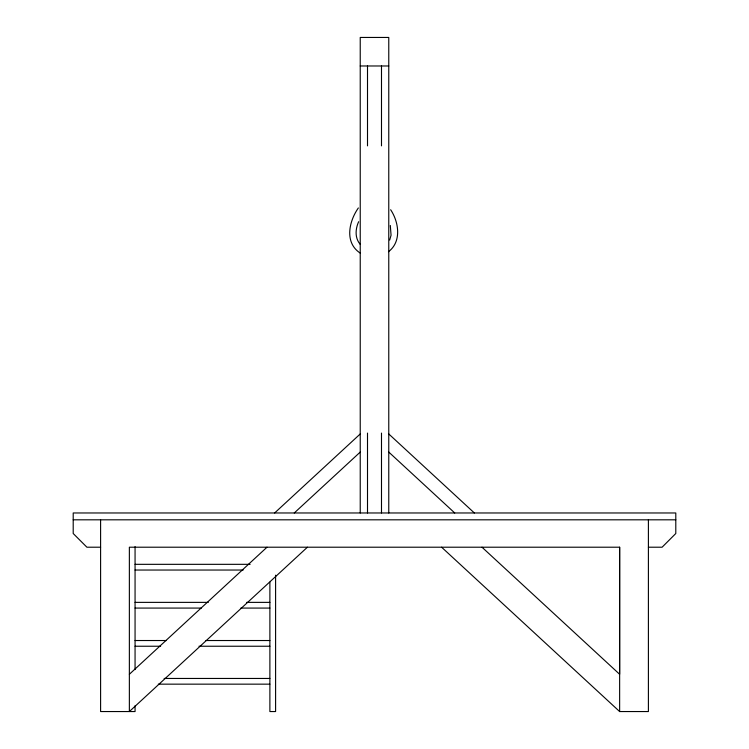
<?xml version="1.0" encoding="UTF-8"?>
<svg xmlns="http://www.w3.org/2000/svg" width="749" height="749" viewBox="0 0 749 749"><rect width="100%" height="100%" fill="white"/><g stroke="black" fill="none" stroke-linecap="round" stroke-linejoin="round"><path stroke-width="1.12" d="M307.399 547.21L129.362 711.55L129.362 547.21L619.638 547.21L619.638 674.278L481.991 547.21M389.677 240.054L391.062 235.205L390.313 225.477M358.631 221.713C355.382 228.932 354.67 237.957 360.194 244.324M358.359 207.95C348.978 221.283 344.128 242.77 360.4 253.209M274.64 512.971L360.325 433.877M294.273 512.971L360.325 451.993M129.362 674.278L267.009 547.21M388.516 251.683C401.801 241.665 398.871 222.107 390.65 209.739M360.232 65.978L388.768 65.978M73.205 519.815L675.795 519.815M100.6 547.21L86.903 547.21L73.205 533.513L73.205 512.971L675.795 512.971L675.795 533.513L662.097 547.21L648.4 547.21M135.063 564.325L250.129 564.325M135.063 570.036L243.153 570.036M135.063 602.374L208.288 602.374M246.646 602.374L269.883 602.374M135.063 608.076L201.312 608.076M240.832 608.076L269.883 608.076M135.063 640.526L166.447 640.526M205.966 640.526L269.883 640.526M135.063 646.237L160.632 646.237M198.991 646.237L269.883 646.237M164.125 678.454L269.883 678.454M158.311 684.155L269.883 684.155M441.601 547.21L619.638 711.55L648.4 711.55L648.4 519.815M388.675 433.877L474.36 512.971M388.675 451.993L454.727 512.971M619.638 547.21L619.638 711.55M388.768 512.971L388.768 37.45L360.232 37.45L360.232 512.971M381.494 65.978L381.494 145.868M381.494 433.081L381.494 512.971M367.506 65.978L367.506 145.868M367.506 433.081L367.506 512.971M275.595 575.185L275.595 711.55L269.883 711.55L269.883 582.179M135.063 546.63L135.063 669.587M135.063 705.727L135.063 711.55L100.6 711.55L100.6 519.815"/></g></svg>
